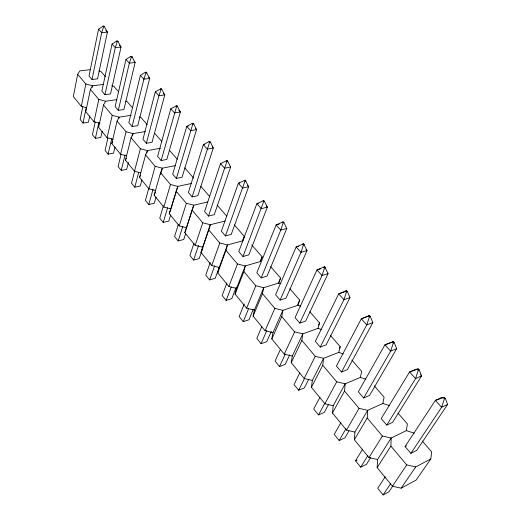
<?xml version="1.0" encoding="UTF-8"?>
<svg xmlns="http://www.w3.org/2000/svg" width="521" height="521" viewBox="0 0 521 521"><rect width="100%" height="100%" fill="white"/><g stroke="black" fill="none" stroke-linecap="round" stroke-linejoin="round"><path stroke-width="0.78" d="M422.218 440.987L431.707 451.902L430.808 458.955L416.11 480.095L401.144 488.177L392.411 486.23L377.158 467.604L390.893 446.113L391.167 438.037L406.328 430.626L414.416 433.238M377.158 467.604L377.549 459.535L391.167 438.037L382.388 436.018L367.22 418.011L367.689 410.346L382.857 403.475L389.35 405.572M377.549 459.535L368.966 457.594L354.345 439.737L354.918 432.078L367.689 410.346L359.067 408.334L344.524 391.076L345.182 383.795L360.343 377.425L365.709 379.164M354.918 432.078L346.485 430.144L332.457 413.003L333.199 405.716L345.182 383.795L336.709 381.795L322.76 365.234L323.58 358.318L338.728 352.411L343.241 353.876M333.199 405.716L324.909 403.788L311.434 387.331L312.333 380.402L323.58 358.318L315.257 356.331L301.861 340.428L302.838 333.85L317.953 328.373L321.646 329.572M312.333 380.402L304.186 378.48L291.232 362.662L292.274 356.058L302.838 333.85L294.652 331.87L281.776 316.592L282.896 310.334L297.979 305.254L300.877 306.205M406.328 430.626L407.396 423.944L397.985 413.12M292.274 356.058L284.264 354.15L271.806 338.937L272.978 332.639L282.896 310.334L274.847 308.367L262.46 293.668L263.711 287.703L278.755 283.007L280.884 283.704M90.087 69.69L79.869 70.869L77.675 74.321L73.357 96.574L81.335 106.317L86.453 107.671M382.857 403.475L384.088 397.132L374.215 385.781M81.335 106.317L85.835 84.011L77.675 74.321M82.748 106.851L80.175 119.517L83.041 123.06L88.414 122.24L89.742 115.929M98.534 29.183L89.019 76.001L92.022 79.511L97.551 78.84L107.385 32.146L104.05 26.05L103.171 26.122L98.534 29.183L101.686 32.654L107.385 32.146L105.809 30.42M83.041 123.06L86.304 107.222M92.022 79.511L101.686 32.654L103.659 26.656L103.171 26.122M103.607 84.409L92.543 85.809L90.387 89.41L85.776 111.741L94.001 121.784L99.934 123.353M92.21 87.398L92.543 85.809L85.835 84.011M94.001 121.784L98.814 99.413L90.387 89.41M95.18 122.012L92.432 134.705L95.382 138.358L100.787 137.466L102.207 131.136M112.035 44.064L101.869 91.064L104.962 94.692L110.53 93.943L121.022 47.072L117.674 40.918L116.789 41.003L112.035 44.064L115.284 47.645L121.022 47.072L119.394 45.288M272.978 332.639L265.098 330.744L253.108 316.097L254.404 310.093L263.711 287.703L255.798 285.749L243.874 271.604L245.248 265.925L260.233 261.581L262.167 256.905L251.676 244.837M95.382 138.358L98.866 122.481M104.962 94.692L115.284 47.645L117.29 41.55L116.789 41.003M116.75 99.68L105.613 101.23L103.516 104.995L98.586 127.384L107.072 137.752L113.096 139.328M360.343 377.425L361.717 371.408L351.89 360.102M107.072 137.752L112.217 115.323L103.516 104.995M107.886 138.091L105.066 150.361L108.108 154.131L113.545 153.161L115.004 147.046M125.984 59.44L115.128 106.61L118.326 110.361L123.926 109.534L135.121 62.487L131.754 56.281L130.869 56.379L125.984 59.44L129.345 63.145L135.121 62.487L134.157 61.432M108.108 154.131L111.689 138.788M118.326 110.361L129.345 63.145L131.383 56.945L130.869 56.379M126.675 155.825L120.572 154.236L111.807 143.529L117.069 121.087L119.114 117.153L131.116 115.323M118.749 118.697L119.114 117.153L112.217 115.323M120.572 154.236L126.062 131.754L117.069 121.087M121.106 154.223L118.098 166.512L121.237 170.4L126.707 169.351L128.446 162.454M140.403 75.33L128.824 122.669L132.126 126.538L137.759 125.633L149.69 78.43L146.316 72.165L145.424 72.276L140.403 75.33L143.887 79.166L149.69 78.43L148.693 77.342M254.404 310.093L246.648 308.211L235.095 294.098L236.501 288.373L245.248 265.925L237.459 263.984L225.977 250.354L227.456 244.942L242.389 240.93L244.401 236.482L234.333 224.896M121.237 170.4L125.053 155.03M132.126 126.538L143.887 79.166L145.958 72.862L145.424 72.276M140.709 172.861L134.516 171.259L125.457 160.201L131.077 137.707L133.057 133.597L145.261 131.566M132.477 135.916L133.057 133.597L126.062 131.754M134.516 171.259L140.37 148.739L131.077 137.707M134.744 170.868L131.539 183.177L134.783 187.195L140.279 186.056L141.933 179.921M155.323 91.774L142.969 139.257L146.381 143.255L152.047 142.259L164.766 94.92L161.373 88.603L155.323 91.774L158.925 95.74L164.766 94.92L163.216 93.233M338.728 352.411L340.233 346.699L330.425 335.413M134.783 187.195L138.645 172.568M146.381 143.255L158.925 95.74L161.035 89.325L160.481 88.72M155.206 190.471L148.921 188.856L139.563 177.427L145.554 154.9L147.469 150.595L160.507 148.238M146.85 152.92L147.469 150.595L140.37 148.739M236.501 288.373L228.869 286.498L217.732 272.9L219.243 267.429L227.456 244.942L219.79 243.014L208.726 229.878L210.308 224.714L225.176 221.015M148.83 188.061L145.424 200.383L148.772 204.525L154.301 203.301L156.053 197.159M170.764 108.798L157.596 156.404L161.119 160.54L166.818 159.452L180.364 111.989L176.971 105.613L170.764 108.798L174.496 112.907L180.364 111.989L178.762 110.237M148.921 188.856L155.167 166.303L145.554 154.9M148.772 204.525L153.096 189.123M161.119 160.54L176.639 106.375L176.065 105.75M175.219 194.906L170.999 208.882L163.822 207.058L154.144 195.238L160.533 172.672L162.376 168.179L175.486 165.6M160.611 174.385L162.376 168.179L155.167 166.303M163.392 205.828L159.765 218.156L163.216 222.434L168.778 221.112L170.641 214.965M163.822 207.058L170.484 184.486L160.533 172.672M163.216 222.434L167.593 207.794M176.365 178.416L192.809 124.031L192.21 123.386L186.759 126.427L172.718 174.138L176.365 178.416L182.096 177.231L196.521 129.67L193.714 123.881L193.115 123.23L192.21 123.386M317.953 328.373L319.581 322.948L309.767 311.656M207.788 201.972L193.766 205.202L186.525 227.723L179.237 225.886L169.221 213.656L177.798 186.368L191.748 183.399M175.688 193.356L177.798 186.368L170.484 184.486M219.243 267.429L211.734 265.567L200.989 252.451L210.308 224.714L202.76 222.799L192.093 210.132L193.766 205.202L186.336 203.301L176.039 191.077M178.442 224.193L174.581 236.521L178.156 240.949L183.744 239.523L185.723 233.375M179.237 225.886L186.336 203.301M178.156 240.949L182.806 226.309M192.145 196.918L209.566 142.337L208.947 141.66L203.333 144.695L188.368 192.49L192.145 196.918L197.902 195.629L213.271 147.99L210.471 142.168L209.859 141.497L208.947 141.66M202.597 247.228L195.199 245.378L184.831 232.711L192.093 210.132M227.859 161.139L226.941 161.321L208.485 216.078L204.577 211.487L220.526 163.64L227.215 160.435L230.634 166.987L214.268 214.678L208.485 216.078M245.899 180.82L244.981 181.021L225.424 235.935L221.366 231.181L238.357 183.294L245.235 180.097L248.654 186.7L231.233 234.417L225.424 235.935M264.635 201.262L263.711 201.484L242.981 256.521L238.774 251.591L256.886 203.711L263.945 200.507L267.364 207.169L248.81 254.88L242.981 256.521M284.108 222.513L283.183 222.754L280.786 230.061L261.203 277.888L256.84 272.77L276.13 224.922L283.391 221.731L286.81 228.445L267.052 276.11L261.203 277.888M304.368 244.616L303.437 244.877L300.995 252.327L280.122 300.07L275.589 294.756L296.149 246.987L303.619 243.795L307.032 250.568L285.99 298.149L280.122 300.07M325.449 267.618L324.524 267.911L322.03 275.511L299.783 323.124L295.068 317.595L316.983 269.95L324.674 266.772L328.08 273.59L305.664 321.047L299.783 323.124M347.416 291.584L346.485 291.903L343.945 299.666L320.226 347.09L315.322 341.346L338.683 293.87L346.608 290.698L347.416 291.584L350.001 297.576L326.12 344.856L320.226 347.09M370.327 316.579L369.389 316.918L366.791 324.85L341.502 372.04L336.397 366.055L361.307 318.806L369.48 315.654L370.327 316.579L372.854 322.577L347.403 369.623L341.502 372.04M394.228 342.655L393.296 343.033L390.639 351.134L363.658 398.018L358.344 391.785L384.915 344.824L393.342 341.691L394.228 342.655L396.702 348.666L369.565 395.419L363.658 398.018M419.197 369.903L418.265 370.307L415.556 378.598L386.758 425.103L381.216 418.604L409.571 372.001L415.621 369.369L418.272 368.894L419.197 369.903L421.606 375.908L392.665 422.297L386.758 425.103M445.305 398.389L444.38 398.832L441.606 407.305L410.854 453.361L405.071 446.575L435.348 400.408L441.385 397.549L444.341 397.334L445.305 398.389L447.643 404.394L416.754 450.339L410.854 453.361M194.007 243.19L189.905 255.511L193.597 260.09L199.217 258.553L202.903 247.814M195.199 245.378L202.76 222.799M297.979 305.254L299.718 300.096L289.878 288.777M193.597 260.09L198.547 245.463M184.831 232.711L186.525 227.723M200.989 252.451L208.726 229.878M210.237 262.538L205.756 275.16L209.585 279.901L215.225 278.253L219.276 267.149M211.734 265.567L219.79 243.014M209.585 279.901L214.665 265.801M217.732 272.9L225.977 250.354M169.221 213.656L170.745 209.566M278.755 283.007L280.591 278.097L270.699 266.719M242.441 241.672L244.401 236.482M226.935 282.903L222.167 295.505L226.134 300.415L231.799 298.637L236.104 287.559M228.869 286.498L237.459 263.984M226.134 300.415L231.252 287.084M235.095 294.098L243.874 271.604M260.376 261.353L262.167 256.905M154.144 195.238L155.466 191.975M244.238 304.01L239.172 316.573L243.274 321.665L248.966 319.757L253.239 309.448M246.648 308.211L255.798 285.749M243.274 321.665L248.719 308.373M253.108 316.097L262.46 293.668M278.377 283.274L280.591 278.097M261.861 326.634L256.794 338.416L261.054 343.691L266.759 341.652L271.298 331.382M265.098 330.744L274.847 308.367M261.054 343.691L266.837 330.451M139.563 177.427L140.52 175.245M271.806 338.937L281.776 316.592M297.699 304.518L299.718 300.096M280.467 349.344L275.075 361.073L279.49 366.55L285.215 364.355L289.696 354.866M284.264 354.15L294.652 331.87M279.49 366.55L285.306 354.104M125.457 160.201L126.447 158.11M291.232 362.662L301.861 340.428M318.546 325.078L319.581 322.948M299.777 372.925L294.046 384.583L298.631 390.268L304.368 387.924L308.771 379.216M304.186 378.48L315.257 356.331M298.631 390.268L304.453 378.63M111.807 143.529L112.829 141.53M311.434 387.331L322.76 365.234M339.497 348.113L340.233 346.699M320.018 397.119L313.746 409.011L318.513 414.918L324.27 412.398L328.412 404.739M318.513 414.918L324.876 403.052M324.909 403.788L336.709 381.795M332.457 413.003L344.524 391.076M340.903 422.609L334.228 434.397L339.191 440.538L344.948 437.842L348.953 430.939M339.191 440.538L345.957 428.776M346.485 430.144L359.067 408.334M354.345 439.737L367.22 418.011M370.724 457.471L366.458 464.302L360.695 467.194L355.537 460.798L362.636 449.135M360.695 467.194L367.898 455.556M368.966 457.594L382.388 436.018M385.273 476.761L377.718 488.288L383.091 494.95L388.855 491.85L392.938 485.78M383.091 494.95L390.763 483.462M392.411 486.23L406.732 464.914L415.673 466.94L430.808 458.955M401.144 488.177L415.673 466.94M302.662 244.772L303.619 243.795M323.58 267.638L324.674 266.772M345.364 291.447L346.608 290.698M405.071 446.575L406.38 445.917M355.537 460.798L356.976 460.089M447.643 404.394L441.606 407.305L435.348 400.408L444.341 397.334M369.48 315.654L361.307 318.806L366.791 324.85L372.854 322.577M420.519 374.723L421.606 375.908L415.556 378.598L409.571 372.001L418.272 368.894M396.702 348.666L390.639 351.134L384.915 344.824L393.342 341.691M350.001 297.576L343.945 299.666L338.683 293.87L344.739 291.819M328.08 273.59L322.03 275.511L316.983 269.95L320.76 268.771M298.409 246.342L296.149 246.987L300.995 252.327L307.032 250.568L305.957 249.39M286.81 228.445L280.786 230.061L276.13 224.922M276.885 224.727L279.139 224.134M258.383 203.346L256.886 203.711L261.36 208.647L267.364 207.169L266.368 206.082M239.855 182.969L238.357 183.294L242.675 188.048L248.654 186.7L247.573 185.515M230.634 166.987L224.675 168.218L220.526 163.64M209.566 142.337L210.471 142.168M204.818 144.421L203.333 144.695L207.338 149.104L213.271 147.99L212.268 146.889M188.237 126.18L186.759 126.427L190.621 130.68L196.521 129.67L195.557 128.609M192.809 124.031L193.714 123.881M176.639 106.375L177.544 106.238M161.035 89.325L161.933 89.208M145.958 72.862L146.85 72.751M131.383 56.945L132.275 56.848M117.29 41.55L118.176 41.465M103.659 26.656L104.532 26.578M98.814 99.413L105.613 101.23M139.394 116.906L140.865 117.394L147.274 124.76M98.925 70.876L101.028 71.579L105.678 76.926M111.761 85.665L113.897 86.375L118.69 91.885M125.717 101.159L127.163 101.641L132.341 107.586M226.303 160.618L226.941 161.321M244.316 180.299L244.981 181.021M263.02 200.728L263.711 201.484M282.467 221.972L283.183 222.754M302.688 244.062L303.437 244.877M323.743 267.058L324.524 267.911M345.677 291.018L346.485 291.903M368.542 315.993L369.389 316.918M392.411 342.069L393.296 343.033M417.347 369.298L418.265 370.307M443.417 397.777L444.38 398.832M155.004 133.656L161.784 141.451M169.618 150.465L177.277 159.27M184.727 167.84L193.701 178.162M200.872 186.414L209.689 196.554M217.036 205L226.759 216.182M390.893 446.113L406.732 464.914"/></g></svg>
